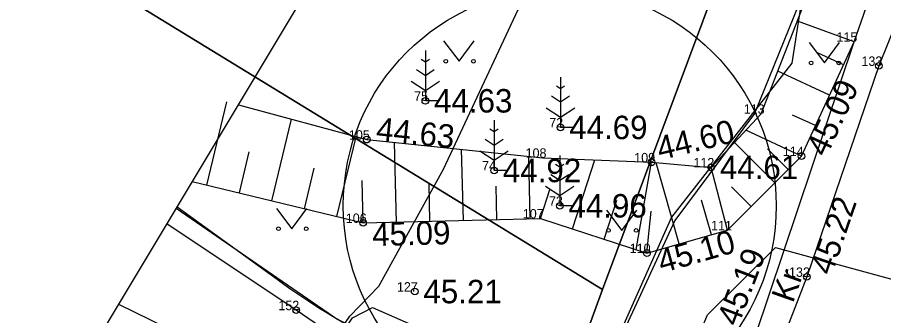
# Model space of a CAD drawing. Extents: x 641765 to 642788, y 6454661 to 6457092.
# Drawn here: x 642202.08 to 642227.98, y 6456347.36 to 6456356.26 of the extents above; entities that cross this region are included whole.
import ezdxf

# ---------------------------------------------------------------- set-up
doc = ezdxf.new("R2010")
doc.units = 0
for name, color, linetype in [('Erinoue_teeprojektjoon', 7, 'Continuous'), ('HALJASTUS', 7, 'Continuous'), ('KORGUS-EH2000', 7, 'Continuous'), ('KPKAABEL', 7, 'Continuous'), ('MOOTKORG-EH2000', 7, 'Continuous'), ('MOOTMPUNKT', 7, 'Continuous'), ('MOOTNR', 7, 'Continuous'), ('MOOTPIIR', 7, 'Continuous'), ('MPKAABEL', 7, 'Continuous'), ('PIIR', 7, 'Continuous'), ('PUU', 7, 'Continuous'), ('RELJEEF', 7, 'Continuous'), ('SITRASS', 7, 'Continuous'), ('TEE', 7, 'Continuous')]:
    doc.layers.add(name, color=color, linetype=linetype)

msp = doc.modelspace()

# ---------------------------------------------------------------- linework, layer by layer
at = {"layer": 'Erinoue_teeprojektjoon'}
msp.add_line((642206.854, 6456350.607), (642209.846, 6456348.445), dxfattribs=at)
msp.add_arc((642224.489, 6456368.708), 25, 234.1469, 252.5908, dxfattribs=at)
at = {"layer": 'HALJASTUS'}
for p, q in [((642214.825, 6456355.56), (642215.288, 6456354.953)), ((642215.288, 6456354.953), (642215.734, 6456355.56)), ((642225.751, 6456355.51), (642226.214, 6456354.904)), ((642226.214, 6456354.904), (642226.66, 6456355.51)), ((642209.825, 6456350.56), (642210.288, 6456349.953)), ((642210.288, 6456349.953), (642210.734, 6456350.56)), ((642219.69, 6456350.51), (642220.153, 6456349.904)), ((642220.153, 6456349.904), (642220.599, 6456350.51))]:
    msp.add_line(p, q, dxfattribs=at)
for centre in [(642214.887, 6456354.953), (642215.716, 6456354.953), (642225.813, 6456354.904), (642226.642, 6456354.904), (642209.887, 6456349.953), (642210.716, 6456349.953), (642219.752, 6456349.904), (642220.581, 6456349.904)]:
    msp.add_circle(centre, 0.055, dxfattribs=at)
at = {"layer": 'KORGUS-EH2000'}
for centre in [(642227.836, 6456354.815), (642212.524, 6456352.615), (642221.042, 6456351.937), (642225.526, 6456352.123), (642212.417, 6456350.129), (642220.905, 6456349.23), (642225.684, 6456348.518), (642213.96, 6456348.08), (642210.415, 6456347.524)]:
    msp.add_circle(centre, 0.1, dxfattribs=at)
at = {"layer": 'KPKAABEL'}
msp.add_lwpolyline([(642241.438, 6456455.163), (642251.875, 6456452.648), (642254.531, 6456451.59), (642255.578, 6456449.742), (642250.551, 6456432.461), (642247.157, 6456426.617), (642244.997, 6456417.564), (642241.53, 6456406.758), (642236.512, 6456387.157), (642233.478, 6456377.434), (642229.836, 6456368.297), (642226.172, 6456360.945), (642225.234, 6456354.895), (642221.64, 6456350.3), (642219.23, 6456344.895), (642217.684, 6456341.426), (642213.371, 6456331.063), (642209.985, 6456324.226)], dxfattribs=at)
at = {"layer": 'MOOTMPUNKT'}
for centre in [(642214.278, 6456353.772), (642218.319, 6456352.978), (642216.335, 6456351.693), (642222.826, 6456351.786), (642218.297, 6456350.639)]:
    msp.add_circle(centre, 0.1, dxfattribs=at)
at = {"layer": 'MOOTPIIR'}
msp.add_lwpolyline([(642258.598, 6456391.398), (642250.537, 6456373.465), (642247.717, 6456351.054), (642246.575, 6456347.424), (642244.928, 6456340.342), (642238.728, 6456336.107), (642237.167, 6456332.823), (642229.983, 6456320.44), (642228.751, 6456319.978), (642227.937, 6456318.474), (642226.867, 6456317.934), (642214.542, 6456320.007), (642210.816, 6456323.145), (642206.433, 6456328.844), (642197.481, 6456335.023), (642217.353, 6456368.061), (642220.542, 6456381.27)], dxfattribs=at)
at = {"layer": 'MPKAABEL'}
for points in [[(642199.974, 6456339.168), (642203.48, 6456336.54), (642204.06, 6456336.3), (642204.53, 6456336.4), (642212.02, 6456347.35), (642212.89, 6456348.24), (642214.82, 6456351.73), (642219.29, 6456361.27), (642223.41, 6456370.62), (642227.24, 6456379.6), (642231.41, 6456388.15), (642235.99, 6456397.21), (642239.46, 6456407.73), (642240.05, 6456416.09), (642239.93, 6456417.1), (642243.86, 6456424.99), (642247.32, 6456433.91), (642247.39, 6456435.02), (642246.7, 6456445.82), (642246.38, 6456448.86), (642244.93, 6456453.42), (642243.79, 6456455.73), (642242.3, 6456457.48)], [(642227.885, 6456362.069), (642227.632, 6456362.035), (642224.125, 6456353.397), (642221.733, 6456350.2), (642209.816, 6456324.446)], [(642199.926, 6456339.089), (642203.49, 6456336.45), (642204.14, 6456336.09), (642204.73, 6456336.33), (642212.1, 6456347.3), (642212.7, 6456347.6), (642222.05, 6456343.51), (642231.39, 6456339.83), (642239.248, 6456336.462)]]:
    msp.add_lwpolyline(points, dxfattribs=at)
at = {"layer": 'PIIR'}
for points in [[(642267.75, 6456447.97), (642233.88, 6456335.64), (642202.71, 6456242.16), (642189.67, 6456239.76), (642176.8, 6456258.32), (642186.94, 6456269.44), (642202.07, 6456300.59), (642210.96, 6456324.6), (642219.58, 6456348.14), (642244, 6456413.35), (642240.08, 6456416.29), (642232.19, 6456420.01), (642234.47, 6456427), (642246.7, 6456422.12), (642258.59, 6456455.27)], [(642096.75, 6456429.47), (642111.95, 6456422.63), (642139.39, 6456402.99), (642148.5, 6456392.7), (642190.37, 6456362.61), (642191.48, 6456365.3), (642219.58, 6456348.14), (642210.96, 6456324.6), (642162.31, 6456360.15), (642139.39, 6456377.23), (642135.3, 6456379.91), (642134.8, 6456380.23), (642109.3, 6456396.57), (642085.36, 6456416.4)]]:
    msp.add_lwpolyline(points, dxfattribs=at)
msp.add_lwpolyline([(642240.08, 6456416.29), (642244, 6456413.35), (642219.58, 6456348.14), (642191.48, 6456365.3), (642208.31, 6456406.18), (642230.07, 6456394.76)], close=True, dxfattribs=at)
at = {"layer": 'PUU'}
for p, q in [((642214.278, 6456355.272), (642214.278, 6456353.772)), ((642214.278, 6456354.922), (642214.154, 6456355.005)), ((642214.402, 6456355.005), (642214.278, 6456354.922)), ((642214.278, 6456354.522), (642214.011, 6456354.7)), ((642214.545, 6456354.7), (642214.278, 6456354.522)), ((642213.854, 6456354.361), (642214.278, 6456354.079)), ((642214.278, 6456354.079), (642214.702, 6456354.361)), ((642218.319, 6456354.478), (642218.319, 6456352.978)), ((642218.319, 6456354.128), (642218.195, 6456354.211)), ((642218.443, 6456354.211), (642218.319, 6456354.128)), ((642218.319, 6456353.728), (642218.052, 6456353.906)), ((642218.586, 6456353.906), (642218.319, 6456353.728)), ((642214.638, 6456353.772), (642214.278, 6456353.772)), ((642217.895, 6456353.567), (642218.319, 6456353.285)), ((642218.319, 6456353.285), (642218.743, 6456353.567)), ((642216.335, 6456353.193), (642216.335, 6456351.693)), ((642216.335, 6456352.843), (642216.211, 6456352.926)), ((642216.459, 6456352.926), (642216.335, 6456352.843)), ((642218.679, 6456352.978), (642218.319, 6456352.978)), ((642216.335, 6456352.443), (642216.068, 6456352.621)), ((642216.602, 6456352.621), (642216.335, 6456352.443)), ((642215.911, 6456352.282), (642216.335, 6456352)), ((642216.335, 6456352), (642216.759, 6456352.282)), ((642218.297, 6456352.139), (642218.297, 6456350.639)), ((642218.297, 6456351.789), (642218.173, 6456351.872)), ((642218.421, 6456351.872), (642218.297, 6456351.789)), ((642216.695, 6456351.693), (642216.335, 6456351.693)), ((642218.297, 6456351.389), (642218.03, 6456351.567)), ((642218.564, 6456351.567), (642218.297, 6456351.389)), ((642217.873, 6456351.228), (642218.297, 6456350.946)), ((642218.297, 6456350.946), (642218.721, 6456351.228)), ((642218.657, 6456350.639), (642218.297, 6456350.639))]:
    msp.add_line(p, q, dxfattribs=at)
msp.add_circle((642218.297, 6456350.639), 6.474, dxfattribs=at)
at = {"layer": 'RELJEEF'}
for p, q in [((642227.103, 6456355.533), (642225.404, 6456356.15)), ((642226.785, 6456354.846), (642225.984, 6456355.217)), ((642226.366, 6456353.938), (642224.815, 6456354.655)), ((642207.744, 6456351.256), (642208.345, 6456353.745)), ((642225.946, 6456353.031), (642225.26, 6456353.348)), ((642209.688, 6456350.787), (642210.276, 6456353.223)), ((642225.526, 6456352.123), (642223.858, 6456352.894)), ((642211.633, 6456350.318), (642212.207, 6456352.701)), ((642213.417, 6456350.154), (642213.357, 6456352.529)), ((642224.727, 6456351.324), (642223.52, 6456352.531)), ((642215.416, 6456350.204), (642215.363, 6456352.324)), ((642225.122, 6456351.719), (642224.506, 6456352.335)), ((642208.716, 6456351.022), (642209.013, 6456352.253)), ((642217.415, 6456350.254), (642217.369, 6456352.092)), ((642210.66, 6456350.553), (642210.951, 6456351.757)), ((642218.675, 6456349.953), (642219.342, 6456352.009)), ((642220.578, 6456349.336), (642221.042, 6456351.937)), ((642221.867, 6456349.502), (642221.183, 6456351.925)), ((642223.312, 6456349.91), (642222.826, 6456351.786)), ((642212.417, 6456350.129), (642212.385, 6456351.395)), ((642214.416, 6456350.179), (642214.388, 6456351.303)), ((642216.416, 6456350.229), (642216.391, 6456351.225)), ((642217.724, 6456350.262), (642218.014, 6456351.157)), ((642224.019, 6456350.617), (642223.429, 6456351.208)), ((642219.626, 6456349.645), (642220.003, 6456350.805)), ((642222.83, 6456349.774), (642222.539, 6456350.804)), ((642220.905, 6456349.23), (642221.03, 6456350.477))]:
    msp.add_line(p, q, dxfattribs=at)
for points in [[(642207.308, 6456351.362), (642212.417, 6456350.129), (642217.724, 6456350.262), (642220.905, 6456349.23), (642223.312, 6456349.91), (642225.526, 6456352.123), (642227.103, 6456355.533), (642229.052, 6456361.125), (642230.233, 6456365.011), (642232.29, 6456370.545), (642236.337, 6456384.029), (642240.669, 6456397.566), (642242.115, 6456400.588), (642243.581, 6456408.265), (642244.529, 6456411.194), (642244.596, 6456413.239), (642242.855, 6456414.916)], [(642208.686, 6456353.653), (642212.524, 6456352.615), (642217.793, 6456352.074), (642221.042, 6456351.937), (642222.826, 6456351.786), (642224.315, 6456353.385), (642225.51, 6456356.42), (642227.584, 6456362.184), (642228.727, 6456365.501), (642230.557, 6456370.663), (642234.971, 6456384.328), (642239.052, 6456398.11), (642241.921, 6456409.275), (642242.819, 6456411.449), (642242.855, 6456414.916)]]:
    msp.add_lwpolyline(points, dxfattribs=at)
at = {"layer": 'SITRASS'}
for points in [[(642206.83, 6456350.568), (642211.662, 6456347.248), (642214.817, 6456345.789), (642218.309, 6456344.705), (642221.8, 6456343.621), (642226.941, 6456341.602), (642232.183, 6456339.545)], [(642206.83, 6456350.568), (642211.662, 6456347.248), (642214.817, 6456345.789), (642218.309, 6456344.705), (642221.8, 6456343.621), (642226.941, 6456341.602), (642232.183, 6456339.545)], [(642214.411, 6456327.519), (642219.489, 6456339.733), (642222.712, 6456347.39), (642224.752, 6456349.397), (642234.451, 6456346.76), (642238.467, 6456345.575), (642245.289, 6456341.895)]]:
    msp.add_lwpolyline(points, dxfattribs=at)
at = {"layer": 'TEE'}
for points in [[(642262.776, 6456458.842), (642255.141, 6456437.823), (642241.567, 6456397.263), (642237.222, 6456383.803), (642232.929, 6456370.267), (642231.166, 6456364.708), (642230.119, 6456360.481), (642227.836, 6456354.815), (642225.684, 6456348.518), (642224.489, 6456345.437)], [(642222.888, 6456343.01), (642227.103, 6456355.533)], [(642222.888, 6456343.01), (642218.101, 6456344.511), (642217.12, 6456344.582), (642216.066, 6456344.473), (642215.02, 6456344.646), (642213.238, 6456345.597), (642210.415, 6456347.524), (642206.55, 6456350.101)], [(642205.106, 6456347.701), (642206.973, 6456346.787), (642208.969, 6456345.265), (642209.706, 6456344.382), (642210.015, 6456343.771), (642209.859, 6456343.169), (642209.676, 6456342.694)]]:
    msp.add_lwpolyline(points, dxfattribs=at)

# ---------------------------------------------------------------- texts
at = {"layer": 'KORGUS-EH2000'}
for s, rotation, p in [(' 45.09', 65.1812, (642226.161, 6456351.829)), (' 44.63', 354.1376, (642212.524, 6456352.615)), (' 44.60', 13.4833, (642221.042, 6456351.937)), (' 45.22', 71.1321, (642226.346, 6456348.292)), (' 45.09', 1.4356, (642212.435, 6456349.429)), (' 45.10', 15.7755, (642221.095, 6456348.556)), (' 45.19', 69.0838, (642223.537, 6456346.765))]:
    msp.add_text(s, height=0.7, rotation=rotation, dxfattribs=at).set_placement(p)
msp.add_text(' 45.21', height=0.7, dxfattribs=at).set_placement((642213.96, 6456347.73))
at = {"layer": 'MOOTKORG-EH2000'}
for s, p in [(' 44.63', (642214.278, 6456353.422)), (' 44.69', (642218.319, 6456352.628)), (' 44.92', (642216.335, 6456351.343)), (' 44.61', (642222.826, 6456351.436)), (' 44.96', (642218.297, 6456350.289))]:
    msp.add_text(s, height=0.7, dxfattribs=at).set_placement(p)
at = {"layer": 'MOOTNR'}
for s, p in [('115', (642226.571, 6456355.533)), ('133', (642227.318, 6456354.815)), ('75', (642213.942, 6456353.772)), ('113', (642223.797, 6456353.385)), ('72', (642217.983, 6456352.978)), ('105', (642211.992, 6456352.615)), ('108', (642217.275, 6456352.074)), ('114', (642224.966, 6456352.123)), ('109', (642220.524, 6456351.937)), ('112', (642222.294, 6456351.786)), ('74', (642215.971, 6456351.693)), ('73', (642217.975, 6456350.639)), ('107', (642217.192, 6456350.262)), ('106', (642211.899, 6456350.129)), ('111', (642222.822, 6456349.91)), ('110', (642220.387, 6456349.23)), ('132', (642225.152, 6456348.518)), ('127', (642213.428, 6456348.08)), ('152', (642209.883, 6456347.524))]:
    msp.add_text(s, height=0.28, dxfattribs=at).set_placement(p)
at = {"layer": 'TEE'}
msp.add_text('Kr', height=0.7, rotation=70.5629, dxfattribs=at).set_placement((642225.27, 6456347.711))

doc.saveas('drawing.dxf')
